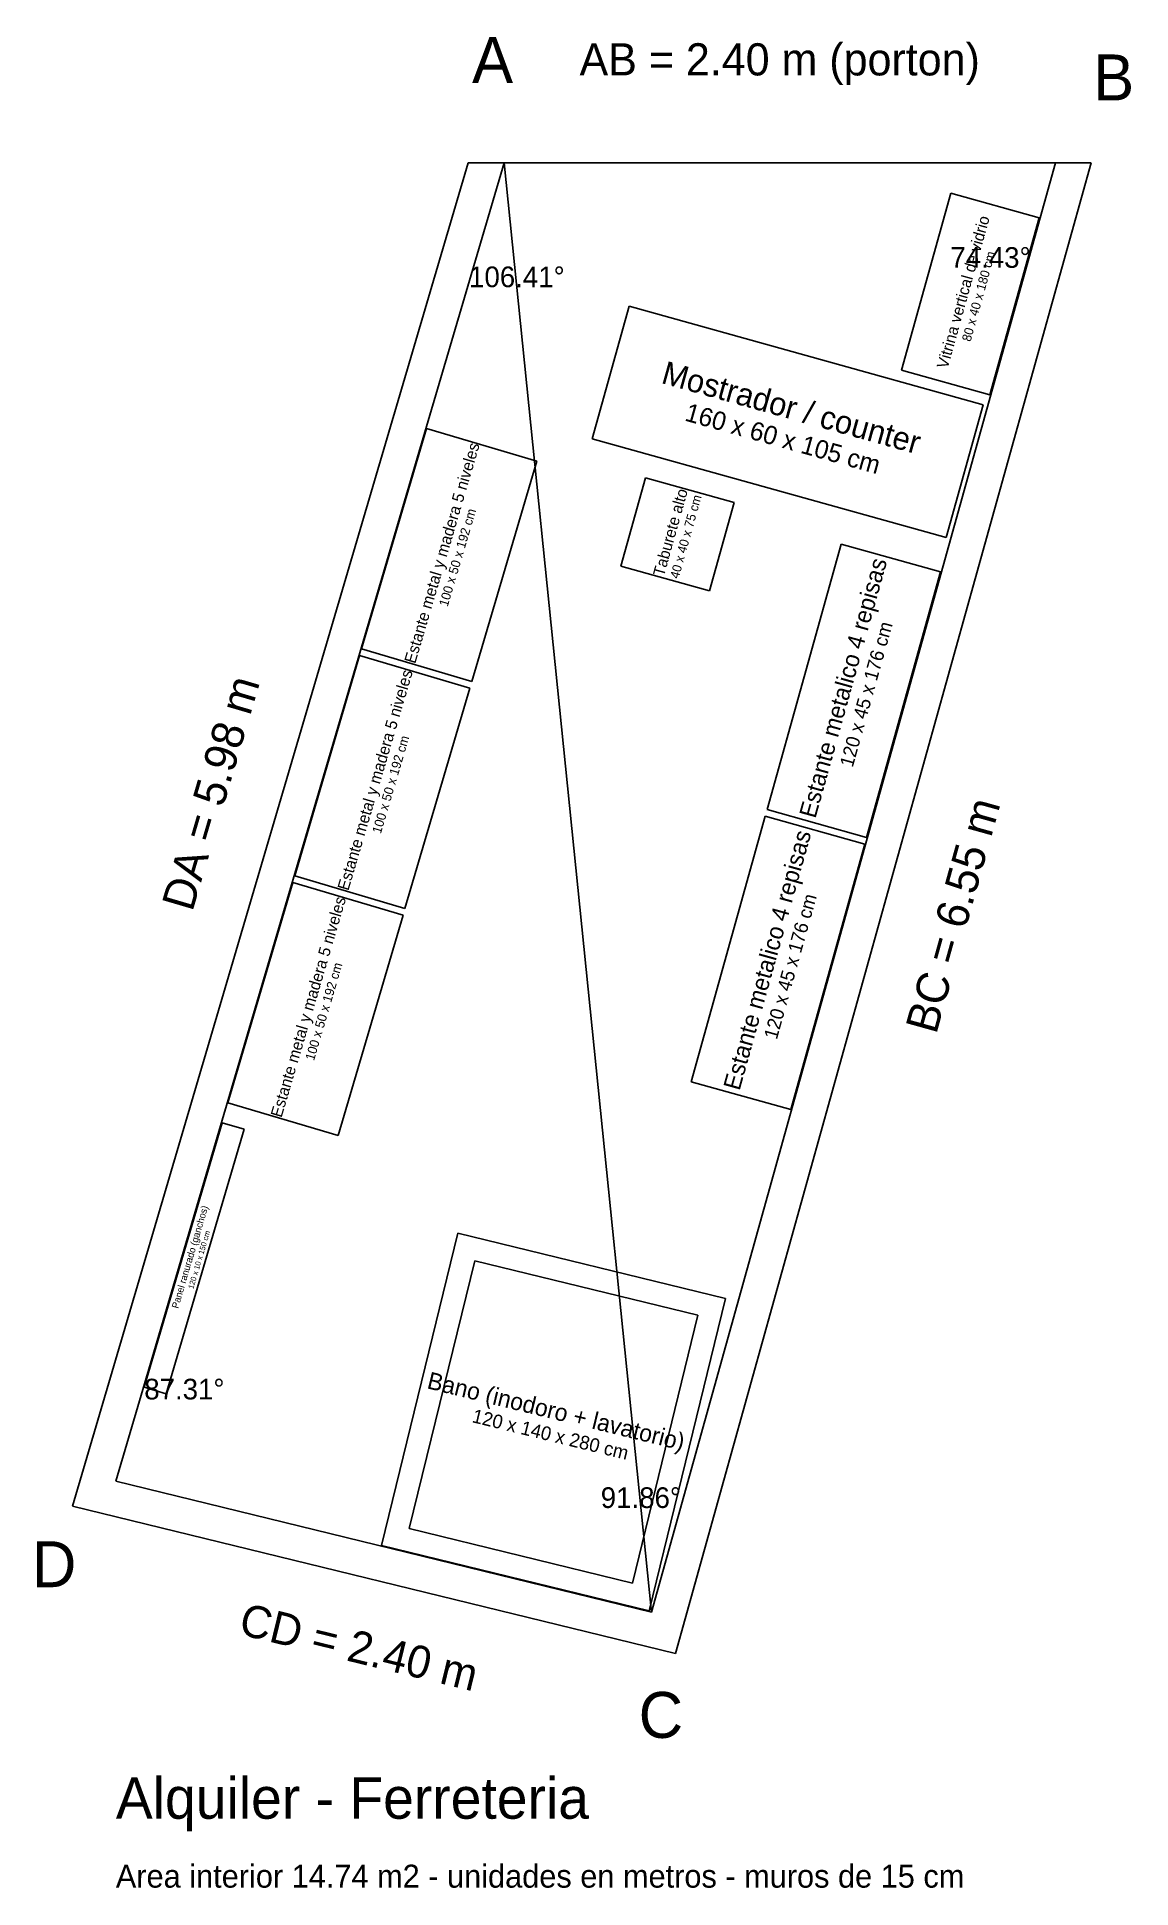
# Model space of a CAD drawing. Extents: x -2.03 to 2.73, y -7.51 to 0.55.
import ezdxf
from ezdxf.enums import TextEntityAlignment as Align

# ---------------------------------------------------------------- set-up
doc = ezdxf.new("R2010")
doc.units = 0
for name, color, linetype in [('BANO', 4, 'CONTINUOUS'), ('COTAS', 5, 'CONTINUOUS'), ('DIAGONAL', 9, 'CONTINUOUS'), ('MUEBLES', 3, 'CONTINUOUS'), ('MUEBLES_COLGADOS', 6, 'CONTINUOUS'), ('MUROS', 7, 'CONTINUOUS'), ('PORTON', 1, 'CONTINUOUS'), ('TEXTOS', 7, 'CONTINUOUS')]:
    doc.layers.add(name, color=color, linetype=linetype)

msp = doc.modelspace()

# ---------------------------------------------------------------- linework, layer by layer
at = {"layer": 'BANO'}
for p, q in [((-0.5334, -6.0196), (-0.2014, -4.6596)), ((-0.2014, -4.6596), (0.9644, -4.9442)), ((-0.4125, -5.9462), (-0.1279, -4.7804)), ((-0.1279, -4.7804), (0.8435, -5.0176)), ((0.9644, -4.9442), (0.6324, -6.3042)), ((0.8435, -5.0176), (0.5589, -6.1834)), ((0.5589, -6.1834), (-0.4125, -5.9462)), ((0.6324, -6.3042), (-0.5334, -6.0196))]:
    msp.add_line(p, q, dxfattribs=at)
at = {"layer": 'DIAGONAL'}
msp.add_line((0, 0), (0.6413, -6.3095), dxfattribs=at)
at = {"layer": 'MUEBLES'}
for p, q in [((1.7299, -0.9032), (1.9446, -0.1326)), ((1.9446, -0.1326), (2.3299, -0.24)), ((2.3299, -0.24), (2.1152, -1.0106)), ((0.383, -1.2027), (0.5441, -0.6247)), ((0.5441, -0.6247), (2.0854, -1.0541)), ((2.1152, -1.0106), (1.7299, -0.9032)), ((2.0854, -1.0541), (1.9243, -1.6321)), ((-0.6202, -2.1168), (-0.3377, -1.1575)), ((-0.3377, -1.1575), (0.142, -1.2988)), ((1.9243, -1.6321), (0.383, -1.2027)), ((0.142, -1.2988), (-0.1405, -2.2581)), ((0.5089, -1.7568), (0.6162, -1.3715)), ((0.6162, -1.3715), (1.0015, -1.4788)), ((1.0015, -1.4788), (0.8942, -1.8641)), ((1.1448, -2.8164), (1.4669, -1.6604)), ((1.4669, -1.6604), (1.9004, -1.7812)), ((0.8942, -1.8641), (0.5089, -1.7568)), ((1.9004, -1.7812), (1.5783, -2.9372)), ((-0.9112, -3.105), (-0.6287, -2.1457)), ((-0.6287, -2.1457), (-0.149, -2.287)), ((-0.1405, -2.2581), (-0.6202, -2.1168)), ((-0.149, -2.287), (-0.4315, -3.2463)), ((1.5783, -2.9372), (1.1448, -2.8164)), ((0.8145, -4.0013), (1.1366, -2.8453)), ((1.1366, -2.8453), (1.5701, -2.9661)), ((1.5701, -2.9661), (1.248, -4.1221)), ((-1.2021, -4.0931), (-0.9196, -3.1338)), ((-0.9196, -3.1338), (-0.4399, -3.2751)), ((-0.4315, -3.2463), (-0.9112, -3.105)), ((-0.4399, -3.2751), (-0.7224, -4.2344)), ((1.248, -4.1221), (0.8145, -4.0013)), ((-0.7224, -4.2344), (-1.2021, -4.0931))]:
    msp.add_line(p, q, dxfattribs=at)
at = {"layer": 'MUEBLES_COLGADOS'}
for p, q in [((-1.5665, -5.3307), (-1.2275, -4.1796)), ((-1.2275, -4.1796), (-1.1315, -4.2079)), ((-1.1315, -4.2079), (-1.4705, -5.359)), ((-1.4705, -5.359), (-1.5665, -5.3307))]:
    msp.add_line(p, q, dxfattribs=at)
at = {"layer": 'MUROS'}
for p, q in [((-0.1564, 0), (-1.8785, -5.8488)), ((-1.6902, -5.7403), (0, 0)), ((0, 0), (-0.1564, 0)), ((2.4, 0), (0.6413, -6.3095)), ((0.7468, -6.4896), (2.5557, 0)), ((2.5557, 0), (2.4, 0)), ((0.6413, -6.3095), (-1.6902, -5.7403)), ((-1.8785, -5.8488), (0.7468, -6.4896))]:
    msp.add_line(p, q, dxfattribs=at)
at = {"layer": 'PORTON'}
msp.add_line((0, 0), (2.4, 0), dxfattribs=at)

# ---------------------------------------------------------------- texts
at = {"layer": 'COTAS'}
for s, height, p in [('A', 0.2, (-0.0501, 0.4472)), ('AB = 2.40 m (porton)', 0.14, (1.2, 0.45)), ('B', 0.2, (2.6542, 0.3713)), ('74.43%%d', 0.09, (2.1176, -0.4126)), ('106.41%%d', 0.09, (0.0557, -0.4969)), ('87.31%%d', 0.09, (-1.3919, -5.3391)), ('91.86%%d', 0.09, (0.5955, -5.8116)), ('D', 0.2, (-1.9587, -6.1015)), ('C', 0.2, (0.6826, -6.7576))]:
    msp.add_text(s, height=height, dxfattribs=at).set_placement(p, align=Align.MIDDLE_CENTER)
for s, rotation, p in [('DA = 5.98 m', 73.5934, (-1.2768, -2.7431)), ('BC = 6.55 m', -285.5748, (1.9541, -3.2756)), ('CD = 2.40 m', -13.7181, (-0.6311, -6.4621))]:
    msp.add_text(s, height=0.14, rotation=rotation, dxfattribs=at).set_placement(p, align=Align.MIDDLE_CENTER)
at = {"layer": 'TEXTOS'}
for s, height, rotation, p in [('Vitrina vertical de vidrio', 0.0496, -285.57, (1.9988, -0.5629)), ('80 x 40 x 180 cm', 0.0397, -285.57, (2.0658, -0.5816)), ('Mostrador / counter', 0.1, -15.57, (1.2516, -1.0658)), ('160 x 60 x 105 cm', 0.08, -15.57, (1.2141, -1.2006)), ('Estante metal y madera 5 niveles', 0.0504, 73.59, (-0.2705, -1.6985)), ('Taburete alto', 0.0496, -285.57, (0.7241, -1.6091)), ('40 x 40 x 75 cm', 0.0397, -285.57, (0.7911, -1.6278)), ('100 x 50 x 192 cm', 0.0403, 73.59, (-0.2028, -1.7185)), ('Estante metalico 4 repisas', 0.0744, -285.57, (1.476, -2.2858)), ('120 x 45 x 176 cm', 0.0596, -285.57, (1.5764, -2.3138)), ('Estante metal y madera 5 niveles', 0.0504, 73.59, (-0.5615, -2.6867)), ('100 x 50 x 192 cm', 0.0403, 73.59, (-0.4938, -2.7067)), ('Estante metalico 4 repisas', 0.0744, -285.57, (1.1457, -3.4707)), ('Estante metal y madera 5 niveles', 0.0504, 73.59, (-0.8524, -3.6748)), ('120 x 45 x 176 cm', 0.0596, -285.57, (1.2461, -3.4987)), ('100 x 50 x 192 cm', 0.0403, 73.59, (-0.7847, -3.6948)), ('Panel ranurado (ganchos)', 0.03, 73.59, (-1.3677, -4.7638)), ('120 x 10 x 150 cm', 0.024, 73.59, (-1.3274, -4.7757)), ('Bano (inodoro + lavatorio)', 0.0744, -13.72, (0.227, -5.4349)), ('120 x 140 x 280 cm', 0.0596, -13.72, (0.2023, -5.5361))]:
    msp.add_text(s, height=height, rotation=rotation, dxfattribs=at).set_placement(p, align=Align.MIDDLE_CENTER)
for s, height, p in [('Alquiler - Ferreteria', 0.18, (-1.6902, -7.2095)), ('Area interior 14.74 m2 - unidades en metros - muros de 15 cm', 0.1, (-1.6902, -7.5095))]:
    msp.add_text(s, height=height, dxfattribs=at).set_placement(p)

doc.saveas('drawing.dxf')
